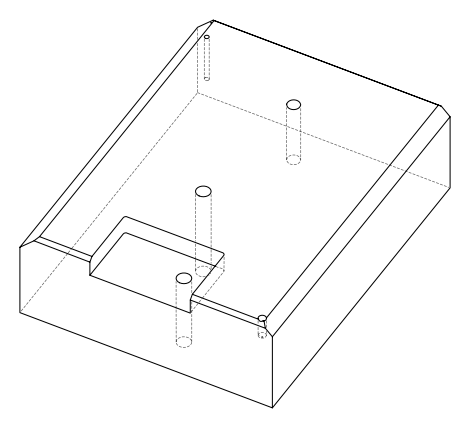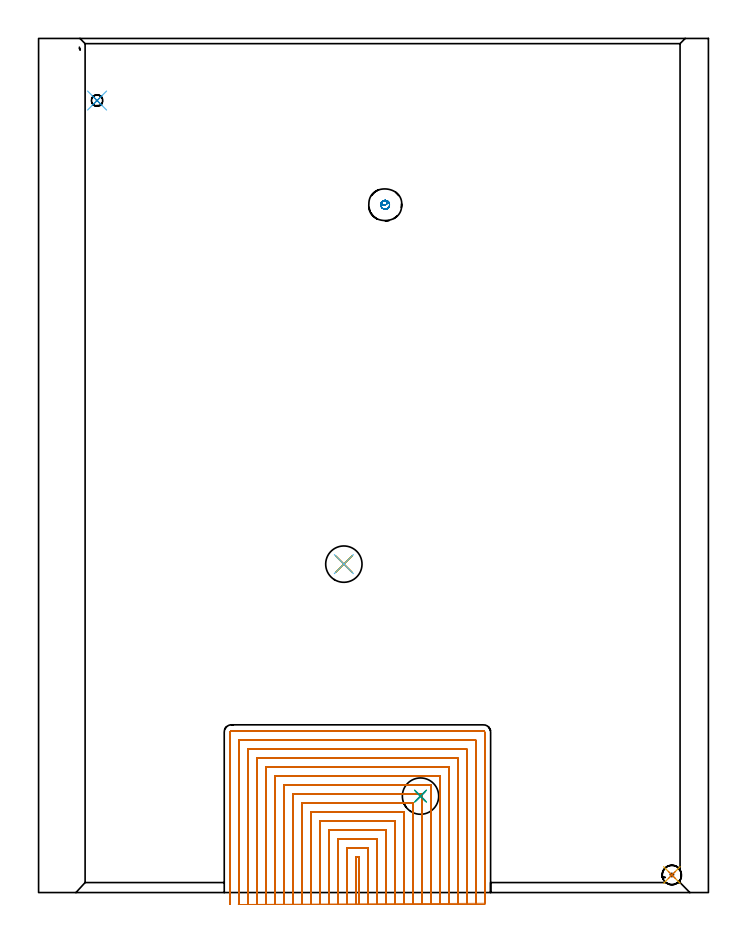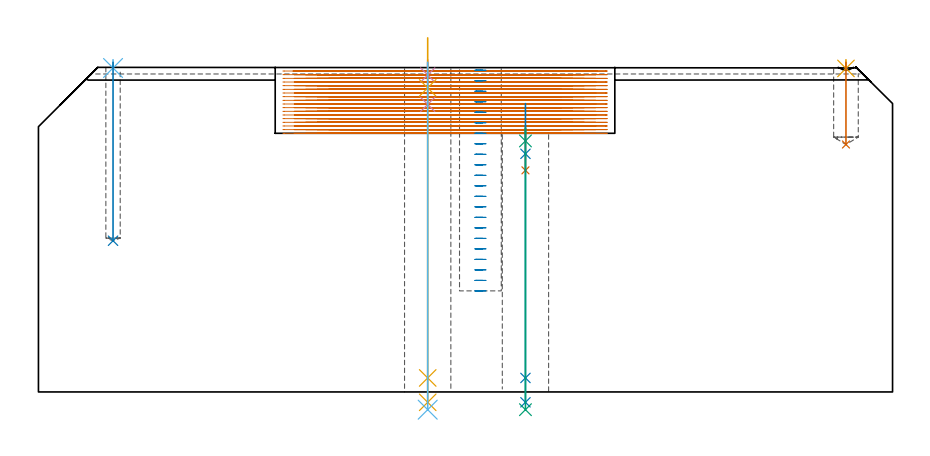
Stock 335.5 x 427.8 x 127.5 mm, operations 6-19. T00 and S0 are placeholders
(PLAN: 19 operations, 11 tool changes, 225.2 min)
(1 AREA_MILL | FG_CHAMFER_SURFACE | UGT0205_001 | 1.34 min | 1016 mm3)
(2 AREA_MILL_1 | FG_CHAMFER_SURFACE_1 | UGT0205_001 | 31 min | 116041 mm3)
(3 AREA_MILL_2 | FG_CHAMFER_SURFACE_2 | UGT0205_001 | 1.75 min | 1342 mm3)
(4 AREA_MILL_3 | FG_CHAMFER_SURFACE_3 | UGT0205_001 | 2.57 min | 1029 mm3)
(5 AREA_MILL_4 | FG_CHAMFER_SURFACE_4 | UGT0205_001 | 20.62 min | 43018 mm3)
(6 MILL_SLOT | SLOT_PARTIAL_RECTANGULAR | NXT0201_008 | Follow Part, ap 1.5, ae 75% | 162.98 min | 290042 mm3)
(7 MILL_BLIND_HOLE_FROM_SOLID_MATERIAL | STEP1POCKET | NXT0201_011 | Spiral | 1.94 min | 18536 mm3)
(8 SPOT_DRILL | STEP1HOLE | NXT0321_9005460120000 | 0.05 min | 171 mm3)
(9 SPOT_DRILL_1 | STEP1HOLE_1 | NXT0321_9005460120000 | 0.05 min | 185 mm3)
(10 SPOT_DRILL_2 | STEP1POCKET_1 | NXT0321_9005460120000 | 0.03 min | 8 mm3)
(11 SPOT_DRILL_3 | STEP1POCKET_2 | NXT0321_9005460120000 | 0.03 min | 5 mm3)
(12 DRILL_BLIND_HOLE_INTO_CENTER | STEP1HOLE | UGT0301_492 | 0.07 min | 792 mm3)
(13 GUN_DRILL_THROUGH_HOLE | STEP1HOLE | UGT0307_008 | 0.59 min | 8668 mm3)
(14 DRILL_TO_ENLARGE_THROUGH_HOLE | STEP1HOLE | UGT0301_251 | 0.45 min | 16737 mm3)
(15 DRILL_BLIND_HOLE_INTO_CENTER_1 | STEP1HOLE_1 | UGT0301_492 | 0.07 min | 794 mm3)
(16 GUN_DRILL_THROUGH_HOLE_1 | STEP1HOLE_1 | UGT0307_008 | 0.69 min | 11128 mm3)
(17 DRILL_TO_ENLARGE_THROUGH_HOLE_1 | STEP1HOLE_1 | UGT0301_251 | 0.55 min | 21010 mm3)
(18 DRILL_BLIND_HOLE_INTO_CENTER_2 | STEP1POCKET_1 | UGT0301_492 | 0.13 min | 2064 mm3)
(19 DRILL_BLIND_HOLE_INTO_CENTER_3 | STEP1POCKET_2 | NXT0301_028 | 0.28 min | 1717 mm3)
(TOOL UGT0205_001 | Chamfer Mill 20 x 3 x 45 deg. | D20 FL50 Z2)
(TOOL NXT0201_008 | ENDMILL 6mm [2P460-0600-NA 1630] | D6 FL26 Z6)
(TOOL NXT0201_011 | ENDMILL 12mm [2P460-1200-NA 1630] | D12 FL38 Z6)
(TOOL NXT0321_9005460120000 | NC Spot Drill, 142deg, 12mm, Carbide, Uncoated | D12 PA142 FL30 Z2)
(TOOL UGT0301_492 | Carbide Drill 9.7 mm | D9.7 PA118 FL87 Z2)
(TOOL UGT0307_008 | Gun Drill 11 mm | D11 PA130 FL24 Z1)
(TOOL UGT0301_251 | Twist Drill 18.2 mm | D18.2 PA118 FL135 Z2)
(TOOL NXT0301_028 | Carbide Drill 5.7mm [860.1-0570-046A1-MM 2214] | D5.7 PA140 FL70 Z2)
(OP 6 MILL_SLOT)
G17 G21 G94 G90
T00 M6
G54
G17 G0 G90 X160.433 Y-6. S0 M3
G43 Z137.5 H1
Z126.061
G94 G1 X160.403 Y-3. F250.
G2 X160.4 Y-2.365 R63. F500.
G1 Y18.
X159.
Y-2.367
G2 X158.997 Y-3. R63.
G1 X158.967 Y-6. F250.
X164.936
X164.903 Y-3.
G2 X164.9 Y-2.365 R58.5 F500.
G1 Y22.5
X154.5
Y-2.367
G2 X154.497 Y-3. R58.5
G1 X154.464 Y-6. F250.
X169.439
X169.404 Y-3.
G2 X169.4 Y-2.365 R54. F500.
G1 Y27.
X150.
Y-2.367
G2 X149.996 Y-3. R54.
G1 X149.961 Y-6. F250.
X173.943
X173.904 Y-3.
G2 X173.9 Y-2.365 R49.5 F500.
G1 Y31.5
X145.5
Y-2.367
G2 X145.496 Y-3. R49.5
G1 X145.458 Y-6. F250.
X178.447
X178.404 Y-3.
G2 X178.4 Y-2.365 R45. F500.
G1 Y36.
X141.
Y-2.367
G2 X140.996 Y-3. R45.
G1 X140.953 Y-6. F250.
X182.952
X182.905 Y-3.
G2 X182.9 Y-2.365 R40.5 F500.
G1 Y40.5
X136.5
Y-2.367
G2 X136.495 Y-3. R40.5
G1 X136.448 Y-6. F250.
X187.458
X187.406 Y-3.
G2 X187.4 Y-2.365 R36. F500.
G1 Y45.
X132.
Y-2.367
G2 X131.994 Y-3. R36.
G1 X131.942 Y-6. F250.
X191.967 Y-5.999
X191.906 Y-3.
G2 X191.9 Y-2.365 R31.5 F500.
G1 Y49.5
X127.5
Y-2.367
G2 X127.494 Y-3. R31.5
G1 X127.433 Y-5.999 F250.
X196.478
X196.407 Y-3.
G2 X196.4 Y-2.365 R27. F500.
G1 Y54.
X123.
Y-2.367
G2 X122.993 Y-3. R27.
G1 X122.922 Y-5.999 F250.
X200.994
X200.909 Y-3.
G2 X200.9 Y-2.365 R22.5 F500.
G1 Y58.5
X118.5
Y-2.367
G2 X118.491 Y-3. R22.5
G1 X118.407 Y-5.999 F250.
X205.517 Y-5.998
X205.411 Y-3.
G2 X205.4 Y-2.365 R18. F500.
G1 Y63.
X114.
Y-2.367
G2 X113.989 Y-3. R18.
G1 X113.883 Y-5.998 F250.
X210.056 Y-5.997
X209.915 Y-3.
G2 X209.9 Y-2.365 R13.5 F500.
G1 Y67.5
X109.5
Y-2.367
G2 X109.485 Y-3. R13.5
G1 X109.344 Y-5.997 F250.
X214.634 Y-5.993
X214.422 Y-3.
G2 X214.4 Y-2.365 R9. F500.
G1 Y72.
X105.
Y-2.367
G2 X104.978 Y-3. R9.
G1 X104.767 Y-5.993 F250.
X219.368 Y-5.97
X218.945 Y-3.
G2 X218.9 Y-2.365 R4.5 F500.
G1 Y76.5
X100.5
Y-2.367
G2 X100.455 Y-3. R4.5
G1 X100.033 Y-5.97 F250.
X223.4 Y-5.365
Y-2.365
Y80.5 F500.
G3 X222.9 Y81. R0.5
G1 X96.5
G3 X96. Y80.5 R0.5
G1 Y-2.367
Y-5.367 F250.
G0 X160.401 Y-6. Z124.622
G1 X160.4 Y-3.
Y18. F500.
X159.
Y-3.
X158.999 Y-6. F250.
X164.901
X164.9 Y-3.
Y22.5 F500.
X154.5
Y-3.
X154.499 Y-6. F250.
X169.401
X169.4 Y-3.
Y27. F500.
X150.
Y-3.
X149.999 Y-6. F250.
X173.901
X173.9 Y-3.
Y31.5 F500.
X145.5
Y-3.
X145.499 Y-6. F250.
X178.401
X178.4 Y-3.
Y36. F500.
X141.
Y-3.
X140.999 Y-6. F250.
X182.902
X182.9 Y-3.
Y40.5 F500.
X136.5
Y-3.
X136.499 Y-6. F250.
X187.402
X187.4 Y-3.
Y45. F500.
X132.
Y-3.
X131.999 Y-6. F250.
X191.902
X191.9 Y-3.
Y49.5 F500.
X127.5
Y-3.
X127.499 Y-6. F250.
X196.402
X196.4 Y-3.
Y54. F500.
X123.
Y-3.
X122.998 Y-6. F250.
X200.903
X200.9 Y-3.
Y58.5 F500.
X118.5
Y-3.
X118.498 Y-6. F250.
X205.403
X205.4 Y-3.
Y63. F500.
X114.
Y-3.
X113.998 Y-6. F250.
X209.905
X209.9 Y-3.
Y67.5 F500.
X109.5
Y-3.
X109.497 Y-6. F250.
X214.407
X214.4 Y-3.
Y72. F500.
X105.
Y-3.
X104.995 Y-6. F250.
X218.914
X218.9 Y-3.
Y76.5 F500.
X100.5
Y-3.
X100.491 Y-6. F250.
X223.4 Y-5.979
Y-2.979
Y80.5 F500.
G3 X222.9 Y81. R0.5
G1 X96.5
G3 X96. Y80.5 R0.5
G1 Y-2.986
Y-5.986 F250.
G0 X160.4 Y-6. Z123.183
G1 Y-3.
Y18. F500.
X159.
Y-3.
Y-6. F250.
X164.9
Y-3.
Y22.5 F500.
X154.5
Y-3.
Y-6. F250.
X169.4
Y-3.
Y27. F500.
X150.
Y-3.
Y-6. F250.
X173.9
Y-3.
Y31.5 F500.
X145.5
Y-3.
Y-6. F250.
X178.4
Y-3.
Y36. F500.
X141.
Y-3.
Y-6. F250.
X182.9
Y-3.
Y40.5 F500.
X136.5
Y-3.
Y-6. F250.
X187.4
Y-3.
Y45. F500.
X132.
Y-3.
Y-6. F250.
X191.9
Y-3.
Y49.5 F500.
X127.5
Y-3.
Y-6. F250.
X196.4
Y-3.
Y54. F500.
X123.
Y-3.
Y-6. F250.
X200.9
Y-3.
Y58.5 F500.
X118.5
Y-3.
Y-6. F250.
X205.4
Y-3.
Y63. F500.
X114.
Y-3.
Y-6. F250.
X209.9
Y-3.
Y67.5 F500.
X109.5
Y-3.
Y-6. F250.
X214.4
Y-3.
Y72. F500.
X105.
Y-3.
Y-6. F250.
X218.9
Y-3.
Y76.5 F500.
X100.5
Y-3.
Y-6. F250.
X223.4
Y-3.
Y80.5 F500.
G3 X222.9 Y81. R0.5
G1 X96.5
G3 X96. Y80.5 R0.5
G1 Y-3.
Y-6. F250.
G0 X160.4 Z121.744
G1 Y-3.
Y18. F500.
X159.
Y-3.
Y-6. F250.
X164.9
Y-3.
Y22.5 F500.
X154.5
Y-3.
Y-6. F250.
X169.4
Y-3.
Y27. F500.
X150.
Y-3.
Y-6. F250.
X173.9
Y-3.
Y31.5 F500.
X145.5
Y-3.
Y-6. F250.
X178.4
Y-3.
Y36. F500.
X141.
Y-3.
Y-6. F250.
X182.9
Y-3.
Y40.5 F500.
X136.5
Y-3.
Y-6. F250.
X187.4
Y-3.
Y45. F500.
X132.
Y-3.
Y-6. F250.
X191.9
Y-3.
Y49.5 F500.
X127.5
Y-3.
Y-6. F250.
X196.4
Y-3.
Y54. F500.
X123.
Y-3.
Y-6. F250.
X200.9
Y-3.
Y58.5 F500.
X118.5
Y-3.
Y-6. F250.
X205.4
Y-3.
Y63. F500.
X114.
Y-3.
Y-6. F250.
X209.9
Y-3.
Y67.5 F500.
X109.5
Y-3.
Y-6. F250.
X214.4
Y-3.
Y72. F500.
X105.
Y-3.
Y-6. F250.
X218.9
Y-3.
Y76.5 F500.
X100.5
Y-3.
Y-6. F250.
X223.4
Y-3.
Y80.5 F500.
G3 X222.9 Y81. R0.5
G1 X96.5
G3 X96. Y80.5 R0.5
G1 Y-3.
Y-6. F250.
G0 X160.4 Z120.305
G1 Y-3.
Y18. F500.
X159.
Y-3.
Y-6. F250.
X164.9
Y-3.
Y22.5 F500.
X154.5
Y-3.
Y-6. F250.
X169.4
Y-3.
Y27. F500.
X150.
Y-3.
Y-6. F250.
X173.9
Y-3.
Y31.5 F500.
X145.5
Y-3.
Y-6. F250.
X178.4
Y-3.
Y36. F500.
X141.
Y-3.
Y-6. F250.
X182.9
Y-3.
Y40.5 F500.
X136.5
Y-3.
Y-6. F250.
X187.4
Y-3.
Y45. F500.
X132.
Y-3.
Y-6. F250.
X191.9
Y-3.
Y49.5 F500.
X127.5
Y-3.
Y-6. F250.
X196.4
Y-3.
Y54. F500.
X123.
Y-3.
Y-6. F250.
X200.9
Y-3.
Y58.5 F500.
X118.5
Y-3.
Y-6. F250.
X205.4
Y-3.
Y63. F500.
X114.
Y-3.
Y-6. F250.
X209.9
Y-3.
Y67.5 F500.
X109.5
Y-3.
Y-6. F250.
X214.4
Y-3.
Y72. F500.
X105.
Y-3.
Y-6. F250.
X218.9
Y-3.
Y76.5 F500.
X100.5
Y-3.
Y-6. F250.
X223.4
Y-3.
Y80.5 F500.
G3 X222.9 Y81. R0.5
G1 X96.5
G3 X96. Y80.5 R0.5
G1 Y-3.
Y-6. F250.
G0 X160.4 Z118.867
G1 Y-3.
Y18. F500.
X159.
Y-3.
Y-6. F250.
X164.9
Y-3.
Y22.5 F500.
X154.5
Y-3.
Y-6. F250.
X169.4
Y-3.
Y27. F500.
X150.
Y-3.
Y-6. F250.
X173.9
Y-3.
Y31.5 F500.
X145.5
Y-3.
Y-6. F250.
X178.4
Y-3.
Y36. F500.
X141.
Y-3.
Y-6. F250.
X182.9
Y-3.
Y40.5 F500.
X136.5
Y-3.
Y-6. F250.
X187.4
Y-3.
Y45. F500.
X132.
Y-3.
Y-6. F250.
X191.9
Y-3.
Y49.5 F500.
X127.5
Y-3.
Y-6. F250.
X196.4
Y-3.
Y54. F500.
X123.
Y-3.
Y-6. F250.
X200.9
Y-3.
Y58.5 F500.
X118.5
Y-3.
Y-6. F250.
X205.4
Y-3.
Y63. F500.
X114.
Y-3.
Y-6. F250.
X209.9
Y-3.
Y67.5 F500.
X109.5
Y-3.
Y-6. F250.
X214.4
Y-3.
Y72. F500.
X105.
Y-3.
Y-6. F250.
X218.9
Y-3.
Y76.5 F500.
X100.5
Y-3.
Y-6. F250.
X223.4
Y-3.
Y80.5 F500.
G3 X222.9 Y81. R0.5
G1 X96.5
G3 X96. Y80.5 R0.5
G1 Y-3.
Y-6. F250.
G0 X160.4 Z117.428
G1 Y-3.
Y18. F500.
X159.
Y-3.
Y-6. F250.
X164.9
Y-3.
Y22.5 F500.
X154.5
Y-3.
Y-6. F250.
X169.4
Y-3.
Y27. F500.
X150.
Y-3.
Y-6. F250.
X173.9
Y-3.
Y31.5 F500.
X145.5
Y-3.
Y-6. F250.
X178.4
Y-3.
Y36. F500.
X141.
Y-3.
Y-6. F250.
X182.9
Y-3.
Y40.5 F500.
X136.5
Y-3.
Y-6. F250.
X187.4
Y-3.
Y45. F500.
X132.
Y-3.
Y-6. F250.
X191.9
Y-3.
Y49.5 F500.
X127.5
Y-3.
Y-6. F250.
X196.4
Y-3.
Y54. F500.
X123.
Y-3.
Y-6. F250.
X200.9
Y-3.
Y58.5 F500.
X118.5
Y-3.
Y-6. F250.
X205.4
Y-3.
Y63. F500.
X114.
Y-3.
Y-6. F250.
X209.9
Y-3.
Y67.5 F500.
X109.5
Y-3.
Y-6. F250.
X214.4
Y-3.
Y72. F500.
X105.
Y-3.
Y-6. F250.
X218.9
Y-3.
Y76.5 F500.
X100.5
Y-3.
Y-6. F250.
X223.4
Y-3.
Y80.5 F500.
G3 X222.9 Y81. R0.5
G1 X96.5
G3 X96. Y80.5 R0.5
G1 Y-3.
Y-6. F250.
G0 X160.4 Z115.989
G1 Y-3.
Y18. F500.
X159.
Y-3.
Y-6. F250.
X164.9
Y-3.
Y22.5 F500.
X154.5
Y-3.
Y-6. F250.
X169.4
Y-3.
Y27. F500.
X150.
Y-3.
Y-6. F250.
X173.9
Y-3.
Y31.5 F500.
X145.5
Y-3.
Y-6. F250.
X178.4
Y-3.
Y36. F500.
X141.
Y-3.
Y-6. F250.
X182.9
Y-3.
Y40.5 F500.
X136.5
Y-3.
Y-6. F250.
X187.4
Y-3.
Y45. F500.
X132.
Y-3.
Y-6. F250.
X191.9
Y-3.
Y49.5 F500.
X127.5
Y-3.
Y-6. F250.
X196.4
Y-3.
Y54. F500.
X123.
Y-3.
Y-6. F250.
X200.9
Y-3.
Y58.5 F500.
X118.5
Y-3.
Y-6. F250.
X205.4
Y-3.
Y63. F500.
X114.
Y-3.
Y-6. F250.
X209.9
Y-3.
Y67.5 F500.
X109.5
Y-3.
Y-6. F250.
X214.4
Y-3.
Y72. F500.
X105.
Y-3.
Y-6. F250.
X218.9
Y-3.
Y76.5 F500.
X100.5
Y-3.
Y-6. F250.
X223.4
Y-3.
Y80.5 F500.
G3 X222.9 Y81. R0.5
G1 X96.5
G3 X96. Y80.5 R0.5
G1 Y-3.
Y-6. F250.
G0 X160.4 Z114.55
G1 Y-3.
Y18. F500.
X159.
Y-3.
Y-6. F250.
X164.9
Y-3.
Y22.5 F500.
X154.5
Y-3.
Y-6. F250.
X169.4
Y-3.
Y27. F500.
X150.
Y-3.
Y-6. F250.
X173.9
Y-3.
Y31.5 F500.
X145.5
Y-3.
Y-6. F250.
X178.4
Y-3.
Y36. F500.
X141.
Y-3.
Y-6. F250.
X182.9
Y-3.
Y40.5 F500.
X136.5
Y-3.
Y-6. F250.
X187.4
Y-3.
Y45. F500.
X132.
Y-3.
Y-6. F250.
X191.9
Y-3.
Y49.5 F500.
X127.5
Y-3.
Y-6. F250.
X196.4
Y-3.
Y54. F500.
X123.
Y-3.
Y-6. F250.
X200.9
Y-3.
Y58.5 F500.
X118.5
Y-3.
Y-6. F250.
X205.4
Y-3.
Y63. F500.
X114.
Y-3.
Y-6. F250.
X209.9
Y-3.
Y67.5 F500.
X109.5
Y-3.
Y-6. F250.
X214.4
Y-3.
Y72. F500.
X105.
Y-3.
Y-6. F250.
X218.9
Y-3.
Y76.5 F500.
X100.5
Y-3.
Y-6. F250.
X223.4
Y-3.
Y80.5 F500.
G3 X222.9 Y81. R0.5
G1 X96.5
G3 X96. Y80.5 R0.5
G1 Y-3.
Y-6. F250.
G0 X160.4 Z113.111
G1 Y-3.
Y18. F500.
X159.
Y-3.
Y-6. F250.
X164.9
Y-3.
Y22.5 F500.
X154.5
Y-3.
Y-6. F250.
X169.4
Y-3.
Y27. F500.
X150.
Y-3.
Y-6. F250.
X173.9
Y-3.
Y31.5 F500.
X145.5
Y-3.
Y-6. F250.
X178.4
Y-3.
Y36. F500.
X141.
Y-3.
Y-6. F250.
X182.9
Y-3.
Y40.5 F500.
X136.5
Y-3.
Y-6. F250.
X187.4
Y-3.
Y45. F500.
X132.
Y-3.
Y-6. F250.
X191.9
Y-3.
Y49.5 F500.
X127.5
Y-3.
Y-6. F250.
X196.4
Y-3.
Y54. F500.
X123.
Y-3.
Y-6. F250.
X200.9
Y-3.
Y58.5 F500.
X118.5
Y-3.
Y-6. F250.
X205.4
Y-3.
Y63. F500.
X114.
Y-3.
Y-6. F250.
X209.9
Y-3.
Y67.5 F500.
X109.5
Y-3.
Y-6. F250.
X214.4
Y-3.
Y72. F500.
X105.
Y-3.
Y-6. F250.
X218.9
Y-3.
Y76.5 F500.
X100.5
Y-3.
Y-6. F250.
X223.4
Y-3.
Y80.5 F500.
G3 X222.9 Y81. R0.5
G1 X96.5
G3 X96. Y80.5 R0.5
G1 Y-3.
Y-6. F250.
G0 X160.4 Z111.672
G1 Y-3.
Y18. F500.
X159.
Y-3.
Y-6. F250.
X164.9
Y-3.
Y22.5 F500.
X154.5
Y-3.
Y-6. F250.
X169.4
Y-3.
Y27. F500.
X150.
Y-3.
Y-6. F250.
X173.9
Y-3.
Y31.5 F500.
X145.5
Y-3.
Y-6. F250.
X178.4
Y-3.
Y36. F500.
X141.
Y-3.
Y-6. F250.
X182.9
Y-3.
Y40.5 F500.
X136.5
Y-3.
Y-6. F250.
X187.4
Y-3.
Y45. F500.
X132.
Y-3.
Y-6. F250.
X191.9
Y-3.
Y49.5 F500.
X127.5
Y-3.
Y-6. F250.
X196.4
Y-3.
Y54. F500.
X123.
Y-3.
Y-6. F250.
X200.9
Y-3.
Y58.5 F500.
X118.5
Y-3.
Y-6. F250.
X205.4
Y-3.
Y63. F500.
X114.
Y-3.
Y-6. F250.
X209.9
Y-3.
Y67.5 F500.
X109.5
Y-3.
Y-6. F250.
X214.4
Y-3.
Y72. F500.
X105.
Y-3.
Y-6. F250.
X218.9
Y-3.
Y76.5 F500.
X100.5
Y-3.
Y-6. F250.
X223.4
Y-3.
Y80.5 F500.
G3 X222.9 Y81. R0.5
G1 X96.5
G3 X96. Y80.5 R0.5
G1 Y-3.
Y-6. F250.
G0 X160.4 Z110.233
G1 Y-3.
Y18. F500.
X159.
Y-3.
Y-6. F250.
X164.9
Y-3.
Y22.5 F500.
X154.5
Y-3.
Y-6. F250.
X169.4
Y-3.
Y27. F500.
X150.
Y-3.
Y-6. F250.
X173.9
Y-3.
Y31.5 F500.
X145.5
Y-3.
Y-6. F250.
X178.4
Y-3.
Y36. F500.
X141.
Y-3.
Y-6. F250.
X182.9
Y-3.
Y40.5 F500.
X136.5
Y-3.
Y-6. F250.
X187.4
Y-3.
Y45. F500.
X132.
Y-3.
Y-6. F250.
X191.9
Y-3.
Y49.5 F500.
X127.5
Y-3.
Y-6. F250.
X196.4
Y-3.
Y54. F500.
X123.
Y-3.
Y-6. F250.
X200.9
Y-3.
Y58.5 F500.
X118.5
Y-3.
Y-6. F250.
X205.4
Y-3.
Y63. F500.
X114.
Y-3.
Y-6. F250.
X209.9
Y-3.
Y67.5 F500.
X109.5
Y-3.
Y-6. F250.
X214.4
Y-3.
Y72. F500.
X105.
Y-3.
Y-6. F250.
X218.9
Y-3.
Y76.5 F500.
X100.5
Y-3.
Y-6. F250.
X223.4
Y-3.
Y80.5 F500.
G3 X222.9 Y81. R0.5
G1 X96.5
G3 X96. Y80.5 R0.5
G1 Y-3.
Y-6. F250.
G0 X160.4 Z108.794
G1 Y-3.
Y18. F500.
X159.
Y-3.
Y-6. F250.
X164.9
Y-3.
Y22.5 F500.
X154.5
Y-3.
Y-6. F250.
X169.4
Y-3.
Y27. F500.
X150.
Y-3.
Y-6. F250.
X173.9
Y-3.
Y31.5 F500.
X145.5
Y-3.
Y-6. F250.
X178.4
Y-3.
Y36. F500.
X141.
Y-3.
Y-6. F250.
X182.9
Y-3.
Y40.5 F500.
X136.5
Y-3.
Y-6. F250.
X187.4
Y-3.
Y45. F500.
X132.
Y-3.
Y-6. F250.
X191.9
Y-3.
Y49.5 F500.
X127.5
Y-3.
Y-6. F250.
X196.4
Y-3.
Y54. F500.
X123.
Y-3.
Y-6. F250.
X200.9
Y-3.
Y58.5 F500.
X118.5
Y-3.
Y-6. F250.
X205.4
Y-3.
Y63. F500.
X114.
Y-3.
Y-6. F250.
X209.9
Y-3.
Y67.5 F500.
X109.5
Y-3.
Y-6. F250.
X214.4
Y-3.
Y72. F500.
X105.
Y-3.
Y-6. F250.
X218.9
Y-3.
Y76.5 F500.
X100.5
Y-3.
Y-6. F250.
X223.4
Y-3.
Y80.5 F500.
G3 X222.9 Y81. R0.5
G1 X96.5
G3 X96. Y80.5 R0.5
G1 Y-3.
Y-6. F250.
G0 X160.4 Z107.356
G1 Y-3.
Y18. F500.
X159.
Y-3.
Y-6. F250.
X164.9
Y-3.
Y22.5 F500.
X154.5
Y-3.
Y-6. F250.
X169.4
Y-3.
Y27. F500.
X150.
Y-3.
Y-6. F250.
X173.9
Y-3.
Y31.5 F500.
X145.5
Y-3.
Y-6. F250.
X178.4
Y-3.
Y36. F500.
X141.
Y-3.
Y-6. F250.
X182.9
Y-3.
Y40.5 F500.
X136.5
Y-3.
Y-6. F250.
X187.4
Y-3.
Y45. F500.
X132.
Y-3.
Y-6. F250.
X191.9
Y-3.
Y49.5 F500.
X127.5
Y-3.
Y-6. F250.
X196.4
Y-3.
Y54. F500.
X123.
Y-3.
Y-6. F250.
X200.9
Y-3.
Y58.5 F500.
X118.5
Y-3.
Y-6. F250.
X205.4
Y-3.
Y63. F500.
X114.
Y-3.
Y-6. F250.
X209.9
Y-3.
Y67.5 F500.
X109.5
Y-3.
Y-6. F250.
X214.4
Y-3.
Y72. F500.
X105.
Y-3.
Y-6. F250.
X218.9
Y-3.
Y76.5 F500.
X100.5
Y-3.
Y-6. F250.
X223.4
Y-3.
Y80.5 F500.
G3 X222.9 Y81. R0.5
G1 X96.5
G3 X96. Y80.5 R0.5
G1 Y-3.
Y-6. F250.
G0 X160.4 Z105.917
G1 Y-3.
Y18. F500.
X159.
Y-3.
Y-6. F250.
X164.9
Y-3.
Y22.5 F500.
X154.5
Y-3.
Y-6. F250.
X169.4
Y-3.
Y27. F500.
X150.
Y-3.
Y-6. F250.
X173.9
Y-3.
Y31.5 F500.
X145.5
Y-3.
Y-6. F250.
X178.4
Y-3.
Y36. F500.
X141.
Y-3.
Y-6. F250.
X182.9
Y-3.
Y40.5 F500.
X136.5
Y-3.
Y-6. F250.
X187.4
Y-3.
Y45. F500.
X132.
Y-3.
Y-6. F250.
X191.9
Y-3.
Y49.5 F500.
X127.5
Y-3.
Y-6. F250.
X196.4
Y-3.
Y54. F500.
X123.
Y-3.
Y-6. F250.
X200.9
Y-3.
Y58.5 F500.
X118.5
Y-3.
Y-6. F250.
X205.4
Y-3.
Y63. F500.
X114.
Y-3.
Y-6. F250.
X209.9
Y-3.
Y67.5 F500.
X109.5
Y-3.
Y-6. F250.
X214.4
Y-3.
Y72. F500.
X105.
Y-3.
Y-6. F250.
X218.9
Y-3.
Y76.5 F500.
X100.5
Y-3.
Y-6. F250.
X223.4
Y-3.
Y80.5 F500.
G3 X222.9 Y81. R0.5
G1 X96.5
G3 X96. Y80.5 R0.5
G1 Y-3.
Y-6. F250.
G0 X160.4 Z104.478
G1 Y-3.
Y18. F500.
X159.
Y-3.
Y-6. F250.
X164.9
Y-3.
Y22.5 F500.
X154.5
Y-3.
Y-6. F250.
X169.4
Y-3.
Y27. F500.
X150.
Y-3.
Y-6. F250.
X173.9
Y-3.
Y31.5 F500.
X145.5
Y-3.
Y-6. F250.
X178.4
Y-3.
Y36. F500.
X141.
Y-3.
Y-6. F250.
X182.9
Y-3.
Y40.5 F500.
X136.5
Y-3.
Y-6. F250.
X187.4
Y-3.
Y45. F500.
X132.
Y-3.
Y-6. F250.
X191.9
Y-3.
Y49.5 F500.
X127.5
Y-3.
Y-6. F250.
X196.4
Y-3.
Y54. F500.
X123.
Y-3.
Y-6. F250.
X200.9
Y-3.
Y58.5 F500.
X118.5
Y-3.
Y-6. F250.
X205.4
Y-3.
Y63. F500.
X114.
Y-3.
Y-6. F250.
X209.9
Y-3.
Y67.5 F500.
X109.5
Y-3.
Y-6. F250.
X214.4
Y-3.
Y72. F500.
X105.
Y-3.
Y-6. F250.
X218.9
Y-3.
Y76.5 F500.
X100.5
Y-3.
Y-6. F250.
X223.4
Y-3.
Y80.5 F500.
G3 X222.9 Y81. R0.5
G1 X96.5
G3 X96. Y80.5 R0.5
G1 Y-3.
Y-6. F250.
G0 X160.4 Z103.039
G1 Y-3.
Y18. F500.
X159.
Y-3.
Y-6. F250.
X164.9
Y-3.
Y22.5 F500.
X154.5
Y-3.
Y-6. F250.
X169.4
Y-3.
Y27. F500.
X150.
Y-3.
Y-6. F250.
X173.9
Y-3.
Y31.5 F500.
X145.5
Y-3.
Y-6. F250.
X178.4
Y-3.
Y36. F500.
X141.
Y-3.
Y-6. F250.
X182.9
Y-3.
Y40.5 F500.
X136.5
Y-3.
Y-6. F250.
X187.4
Y-3.
Y45. F500.
X132.
Y-3.
Y-6. F250.
X191.9
Y-3.
Y49.5 F500.
X127.5
Y-3.
Y-6. F250.
X196.4
Y-3.
Y54. F500.
X123.
Y-3.
Y-6. F250.
X200.9
Y-3.
Y58.5 F500.
X118.5
Y-3.
Y-6. F250.
X205.4
Y-3.
Y63. F500.
X114.
Y-3.
Y-6. F250.
X209.9
Y-3.
Y67.5 F500.
X109.5
Y-3.
Y-6. F250.
X214.4
Y-3.
Y72. F500.
X105.
Y-3.
Y-6. F250.
X218.9
Y-3.
Y76.5 F500.
X100.5
Y-3.
Y-6. F250.
X223.4
Y-3.
Y80.5 F500.
G3 X222.9 Y81. R0.5
G1 X96.5
G3 X96. Y80.5 R0.5
G1 Y-3.
Y-6. F250.
G0 X160.4 Z101.6
G1 Y-3.
Y18. F500.
X159.
Y-3.
Y-6. F250.
X164.9
Y-3.
Y22.5 F500.
X154.5
Y-3.
Y-6. F250.
X169.4
Y-3.
Y27. F500.
X150.
Y-3.
Y-6. F250.
X173.9
Y-3.
Y31.5 F500.
X145.5
Y-3.
Y-6. F250.
X178.4
Y-3.
Y36. F500.
X141.
Y-3.
Y-6. F250.
X182.9
Y-3.
Y40.5 F500.
X136.5
Y-3.
Y-6. F250.
X187.4
Y-3.
Y45. F500.
X132.
Y-3.
Y-6. F250.
X191.9
Y-3.
Y49.5 F500.
X127.5
Y-3.
Y-6. F250.
X196.4
Y-3.
Y54. F500.
X123.
Y-3.
Y-6. F250.
X200.9
Y-3.
Y58.5 F500.
X118.5
Y-3.
Y-6. F250.
X205.4
Y-3.
Y63. F500.
X114.
Y-3.
Y-6. F250.
X209.9
Y-3.
Y67.5 F500.
X109.5
Y-3.
Y-6. F250.
X214.4
Y-3.
Y72. F500.
X105.
Y-3.
Y-6. F250.
X218.9
Y-3.
Y76.5 F500.
X100.5
Y-3.
Y-6. F250.
X223.4
Y-3.
Y80.5 F500.
G3 X222.9 Y81. R0.5
G1 X96.5
G3 X96. Y80.5 R0.5
G1 Y-3.
Y-6. F250.
G0 Z137.5
M5
M2
(OP 7 MILL_BLIND_HOLE_FROM_SOLID_MATERIAL)
G17 G21 G94 G90
T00 M6
G54
G17 G0 G90 X173.6 Y344.5 S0 M3
G43 Z137.5 H1
Z126.373
G94 G3 X174.278 Y346.022 R0.912 F250.
X172.128 Y346.135 R1.522
X171.965 Y343.028 R2.2
X172.128 Y346.135 R-2.2
X172.046 Y344.581 R1.1
X173.6 Y344.5 R1.1
G0 Z122.245
G3 X174.278 Y346.022 R0.912
X172.128 Y346.135 R1.522
X171.965 Y343.028 R2.2
X172.128 Y346.135 R-2.2
X172.046 Y344.581 R1.1
X173.6 Y344.5 R1.1
G0 Z118.118
G3 X174.278 Y346.022 R0.912
X172.128 Y346.135 R1.522
X171.965 Y343.028 R2.2
X172.128 Y346.135 R-2.2
X172.046 Y344.581 R1.1
X173.6 Y344.5 R1.1
G0 Z113.991
G3 X174.278 Y346.022 R0.912
X172.128 Y346.135 R1.522
X171.965 Y343.028 R2.2
X172.128 Y346.135 R-2.2
X172.046 Y344.581 R1.1
X173.6 Y344.5 R1.1
G0 Z109.864
G3 X174.278 Y346.022 R0.912
X172.128 Y346.135 R1.522
X171.965 Y343.028 R2.2
X172.128 Y346.135 R-2.2
X172.046 Y344.581 R1.1
X173.6 Y344.5 R1.1
G0 Z105.736
G3 X174.278 Y346.022 R0.912
X172.128 Y346.135 R1.522
X171.965 Y343.028 R2.2
X172.128 Y346.135 R-2.2
X172.046 Y344.581 R1.1
X173.6 Y344.5 R1.1
G0 Z101.609
G3 X174.278 Y346.022 R0.912
X172.128 Y346.135 R1.522
X171.965 Y343.028 R2.2
X172.128 Y346.135 R-2.2
X172.046 Y344.581 R1.1
X173.6 Y344.5 R1.1
G0 Z97.482
G3 X174.278 Y346.022 R0.912
X172.128 Y346.135 R1.522
X171.965 Y343.028 R2.2
X172.128 Y346.135 R-2.2
X172.046 Y344.581 R1.1
X173.6 Y344.5 R1.1
G0 Z93.355
G3 X174.278 Y346.022 R0.912
X172.128 Y346.135 R1.522
X171.965 Y343.028 R2.2
X172.128 Y346.135 R-2.2
X172.046 Y344.581 R1.1
X173.6 Y344.5 R1.1
G0 Z89.227
G3 X174.278 Y346.022 R0.912
X172.128 Y346.135 R1.522
X171.965 Y343.028 R2.2
X172.128 Y346.135 R-2.2
X172.046 Y344.581 R1.1
X173.6 Y344.5 R1.1
G0 Z85.1
G3 X174.278 Y346.022 R0.912
X172.128 Y346.135 R1.522
X171.965 Y343.028 R2.2
X172.128 Y346.135 R-2.2
X172.046 Y344.581 R1.1
X173.6 Y344.5 R1.1
G0 Z80.973
G3 X174.278 Y346.022 R0.912
X172.128 Y346.135 R1.522
X171.965 Y343.028 R2.2
X172.128 Y346.135 R-2.2
X172.046 Y344.581 R1.1
X173.6 Y344.5 R1.1
G0 Z76.845
G3 X174.278 Y346.022 R0.912
X172.128 Y346.135 R1.522
X171.965 Y343.028 R2.2
X172.128 Y346.135 R-2.2
X172.046 Y344.581 R1.1
X173.6 Y344.5 R1.1
G0 Z72.718
G3 X174.278 Y346.022 R0.912
X172.128 Y346.135 R1.522
X171.965 Y343.028 R2.2
X172.128 Y346.135 R-2.2
X172.046 Y344.581 R1.1
X173.6 Y344.5 R1.1
G0 Z68.591
G3 X174.278 Y346.022 R0.912
X172.128 Y346.135 R1.522
X171.965 Y343.028 R2.2
X172.128 Y346.135 R-2.2
X172.046 Y344.581 R1.1
X173.6 Y344.5 R1.1
G0 Z64.464
G3 X174.278 Y346.022 R0.912
X172.128 Y346.135 R1.522
X171.965 Y343.028 R2.2
X172.128 Y346.135 R-2.2
X172.046 Y344.581 R1.1
X173.6 Y344.5 R1.1
G0 Z60.336
G3 X174.278 Y346.022 R0.912
X172.128 Y346.135 R1.522
X171.965 Y343.028 R2.2
X172.128 Y346.135 R-2.2
X172.046 Y344.581 R1.1
X173.6 Y344.5 R1.1
G0 Z56.209
G3 X174.278 Y346.022 R0.912
X172.128 Y346.135 R1.522
X171.965 Y343.028 R2.2
X172.128 Y346.135 R-2.2
X172.046 Y344.581 R1.1
X173.6 Y344.5 R1.1
G0 Z52.082
G3 X174.278 Y346.022 R0.912
X172.128 Y346.135 R1.522
X171.965 Y343.028 R2.2
X172.128 Y346.135 R-2.2
X172.046 Y344.581 R1.1
X173.6 Y344.5 R1.1
G0 Z47.955
G3 X174.278 Y346.022 R0.912
X172.128 Y346.135 R1.522
X171.965 Y343.028 R2.2
X172.128 Y346.135 R-2.2
X172.046 Y344.581 R1.1
X173.6 Y344.5 R1.1
G0 Z43.827
G3 X174.278 Y346.022 R0.912
X172.128 Y346.135 R1.522
X171.965 Y343.028 R2.2
X172.128 Y346.135 R-2.2
X172.046 Y344.581 R1.1
X173.6 Y344.5 R1.1
G0 Z39.7
G3 X174.278 Y346.022 R0.912
X172.128 Y346.135 R1.522
X171.965 Y343.028 R2.2
X172.128 Y346.135 R-2.2
X172.046 Y344.581 R1.1
X173.6 Y344.5 R1.1
G0 Z137.5
M5
M2
(OP 8 SPOT_DRILL)
G17 G21 G94 G90
T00 M6
G54
G17 G0 G90 X191.3 Y48.3 S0 M3
G43 Z137.5 H0
G94 G81 G98 Z98.6 F250. R104.6
G80
M5
M2
(OP 9 SPOT_DRILL_1)
G17 G21 G94 G90
T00 M6
G54
G17 G0 G90 X152.9 Y164.5 S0 M3
G43 Z137.5 H0
G94 G81 G98 Z124.5 F250. R130.5
G80
M5
M2
(OP 10 SPOT_DRILL_2)
G17 G21 G94 G90
T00 M6
G54
G17 G0 G90 X317.2 Y8.8 S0 M3
G43 Z137.5 H0
G94 G81 G98 Z127.083 F250. R130.5
G80
M5
M2
(OP 11 SPOT_DRILL_3)
G17 G21 G94 G90
T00 M6
G54
G17 G0 G90 X29.3 Y396.7 S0 M3
G43 Z137.5 H0
G94 G81 G98 Z127.255 F250. R130.5
G80
M5
M2
(OP 12 DRILL_BLIND_HOLE_INTO_CENTER)
G17 G21 G94 G90
T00 M6
G54
G17 G0 G90 X191.3 Y48.3 S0 M3
G43 Z137.5 H0
G94 G81 G98 Z87.05 F250. R103.6
G80
M5
M2
(OP 13 GUN_DRILL_THROUGH_HOLE)
G17 G21 G94 G90
T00 M6
G54
G17 G0 G90 X191.3 Y48.3 M8
G43 Z137.5 H0
Z113.266
S716 M3
G94 G1 Z93.535 F125. M26
G4 X.084
Z5.5 F250.
G4 X.084
Z-4.065 F125.
G4 X.084
M5
M9
G0 Z113.266
Z137.5
M2
(OP 14 DRILL_TO_ENLARGE_THROUGH_HOLE)
G17 G21 G94 G90
T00 M6
G54
G17 G0 G90 X191.3 Y48.3 S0 M3
G43 Z137.5 H0
G94 G73 G98 Z-6.968 F250. Q18.095 R103.6
G80
M5
M2
(OP 15 DRILL_BLIND_HOLE_INTO_CENTER_1)
G17 G21 G94 G90
T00 M6
G54
G17 G0 G90 X152.9 Y164.5 S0 M3
G43 Z137.5 H0
G94 G81 G98 Z112.95 F250. R129.5
G80
M5
M2
(OP 16 GUN_DRILL_THROUGH_HOLE_1)
G17 G21 G94 G90
T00 M6
G54
G17 G0 G90 X152.9 Y164.5 M8
G43 Z139.103 H0
S716 M3
G94 G1 Z119.435 F125. M26
G4 X.084
Z5.5 F250.
G4 X.084
Z-4.065 F125.
G4 X.084
M5
M9
G0 Z139.103
M2
(OP 17 DRILL_TO_ENLARGE_THROUGH_HOLE_1)
G17 G21 G94 G90
T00 M6
G54
G17 G0 G90 X152.9 Y164.5 S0 M3
G43 Z137.5 H0
G94 G73 G98 Z-6.968 F250. Q16.808 R129.5
G80
M5
M2
(OP 18 DRILL_BLIND_HOLE_INTO_CENTER_2)
G17 G21 G94 G90
T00 M6
G54
G17 G0 G90 X317.2 Y8.8 S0 M3
G43 Z137.5 H0
G94 G81 G98 Z97.2 F250. R129.5
G80
M5
M2
(OP 19 DRILL_BLIND_HOLE_INTO_CENTER_3)
G17 G21 G94 G90
T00 M6
G54
G17 G0 G90 X29.3 Y396.7 S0 M3
G43 Z137.5 H1
G94 G81 G98 Z59.4 F250. R129.5
G80
M5
M2
